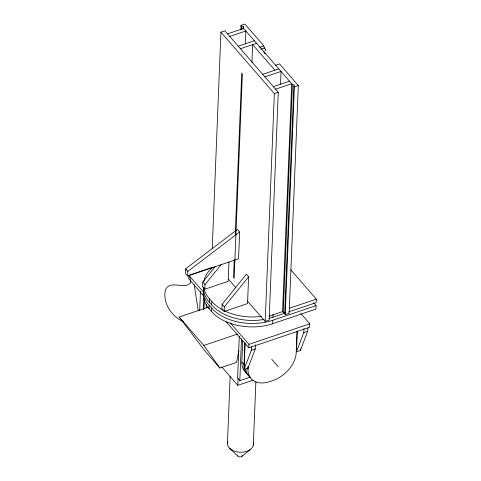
<?xml version="1.0" encoding="UTF-8"?>
<svg xmlns="http://www.w3.org/2000/svg" width="481" height="481" viewBox="0 0 481 481"><rect width="100%" height="100%" fill="white"/><g stroke="black" fill="none" stroke-linecap="round" stroke-linejoin="round"><path stroke-width="0.72" d="M187.65 275.998L187.837 271.368L185.618 268.819L237.434 229.449L239.646 231.998L238.57 258.802L187.65 275.998L185.432 273.448L185.618 268.819L186.309 270.075M199.675 310.732L200.451 291.402M215.38 266.438L202.778 282.052L202.591 286.676L204.804 289.225L228.198 281.331L228.974 261.971M203.589 309.409L204.034 298.262M203.836 309.012L204.197 300.096M204.804 289.225L204.99 284.602L221.332 264.358M206.205 307.846L206.355 304.136M313.612 302.814L316.071 305.633L315.933 309.103L272.685 323.701A44.992 28.68 2.3 0 1 211.393 311.417L209.055 308.736L209.199 305.273A44.992 28.68 2.3 0 1 203.649 287.704M264.093 319.444A44.992 28.68 2.3 0 1 211.652 304.93L209.319 302.248L209.457 298.779A44.992 28.68 2.3 0 1 203.788 287.037M212.229 248.785L220.929 32.137L224.843 30.82L278.265 92.256L269.113 320.142L265.199 321.464L247.553 301.172M211.393 311.417L211.532 307.954L209.199 305.273M211.652 304.93L211.79 301.467L209.457 298.779M222.12 304.299L221.933 308.922L224.146 311.472L247.541 303.571L248.617 276.767L246.398 274.218L222.12 304.299L224.332 306.848L224.146 311.472M240.795 29.87L240.975 25.373L244.889 24.05L263.798 45.797A1.659 0.655 71.3 0 0 264.544 47.986L264.64 48.118M241.384 29.768L241.534 26.016L240.975 25.373M242.911 29.167L243.518 26.413L241.534 26.016M233.513 277.609L234.235 259.626M235.257 234.145L241.733 73.022M243.458 27.916L243.518 26.413M227.441 443.578L230.152 376.238M234.169 278.367L242.388 73.779M245.352 43.741L245.869 30.994L229.732 36.442M239.279 336.255L237.596 378.15L239.815 380.699L250.439 377.11M253.138 380.158L237.8 385.335L238.071 378.619M251.924 62.602L252.645 44.613L274.904 70.208M239.815 380.699L241.498 338.804M246.404 372.979A26.046 17.202 -41 0 1 241.841 362.049L242.719 340.187M244.294 368.121A26.046 17.202 -41 0 1 244.059 364.598L244.937 342.737M255.435 344.817L255.273 348.953L247.955 368.205L244.041 369.528L245.088 343.512M247.955 368.205L248.016 366.72M300.902 313.63L309.764 323.815L309.626 327.284L248.797 347.817L248.936 344.354L230.237 322.847M297.054 331.343L296.188 352.892A26.046 17.202 -41 0 1 272.733 380.591L269.871 381.559A26.046 17.202 -41 0 1 248.022 369.155L248.112 366.925M244.041 369.528L251.359 350.276L251.497 346.825M253.319 445.117L255.892 381.625M265.199 321.464L274.35 93.573L220.929 32.137M280.519 84.181L281.03 71.435L264.899 76.882M272.685 323.701L272.823 320.238L316.071 305.633M269.342 318.296A44.992 28.68 2.3 0 0 272.949 317.213L273.058 314.442M285.227 312.8L283.249 312.397L292.4 84.512L242.971 27.67M292.4 84.512L294.384 84.909L293.837 86.159L284.68 314.051L285.245 314.694L289.159 313.378L298.31 85.486L279.545 63.907L275.637 65.23M285.245 314.694L294.396 86.808L293.837 86.159M307.834 327.801L307.696 331.253L300.378 350.505L296.464 351.827L297.3 331.012M300.378 350.505L300.439 349.02M296.464 351.827L303.782 332.575L303.95 328.439M290.789 269.769L316.33 299.146L316.191 302.609L288.546 311.947M238.889 350.679L236.514 362.415L219.865 368.037L204.497 350.36L179.154 317.021L208.742 307.034M224.332 306.848L248.617 276.767M241.799 456.421L250.547 449.362M187.837 271.368L239.646 231.998M227.519 33.892L243.651 28.445M238.209 46.188L254.341 40.741M240.428 48.737L256.559 43.29M263.798 45.797L259.884 47.114A1.659 0.655 71.3 0 0 259.95 47.799M260.876 49.224L264.58 48.04M264.117 52.627L264.358 52.543A1.659 0.655 71.3 0 1 263.81 51.509M262.68 74.333L278.812 68.885M273.37 86.628L289.508 81.181M275.589 89.177L291.72 83.73L282.569 311.622L269.24 316.119M274.35 93.573L278.265 92.256M294.396 86.808L298.31 85.486M189.598 275.06L212.939 267.177M289.394 308.243L316.33 299.146M272.949 317.213L284.999 313.143M179.154 317.021L203.854 345.43L237.674 334.012M248.936 344.354L309.764 323.815M251.359 350.276L255.273 348.953M303.782 332.575L307.696 331.253M265.638 50.745L265.632 49.808M183.453 321.813C171.711 316.636 162.344 302.808 165.446 289.79C170.136 279.647 183.604 289.58 190.296 283.339C191.234 280.742 190.145 277.982 189.111 275.583M229.443 448.112L237.915 456.144M282.263 311.267L283.249 312.397M228.439 279.19L235.792 287.644M271.729 359.265L278.114 366.606M202.778 282.052L204.99 284.602M203.655 292.28L188.889 275.3L188.75 278.764L203.517 295.743M226.16 321.783L248.797 347.817M241.841 362.049L244.059 364.598M247.132 368.133L248.022 369.155M221.771 366.907L237.8 385.335M203.854 345.43L219.865 368.037M264.676 48.178L265.59 49.723M264.496 52.736L264.772 53.157M264.797 53.199L265.061 53.644M194.186 284.524L198.25 310.852M253.222 442.953A12.975 8.273 2.3 0 1 239.694 452.2A12.975 8.273 2.3 0 1 227.916 441.45M242.262 455.279A2.339 1.491 2.3 0 1 240.073 456.95A2.339 1.491 2.3 0 1 237.62 455.321M249.603 376.226A26.046 17.202 -41 0 1 244.715 369.823M250.36 377.537A26.046 17.202 -41 0 1 245.875 368.969M209.319 302.248A44.992 28.68 2.3 0 1 203.481 287.602M203.914 281.211A44.992 28.68 2.3 0 1 213.011 267.171M261.466 316.396A44.992 28.68 2.3 0 1 211.79 301.467M209.055 308.736A44.992 28.68 2.3 0 1 203.661 290.44M272.823 320.238A44.992 28.68 2.3 0 1 211.532 307.954"/></g></svg>
